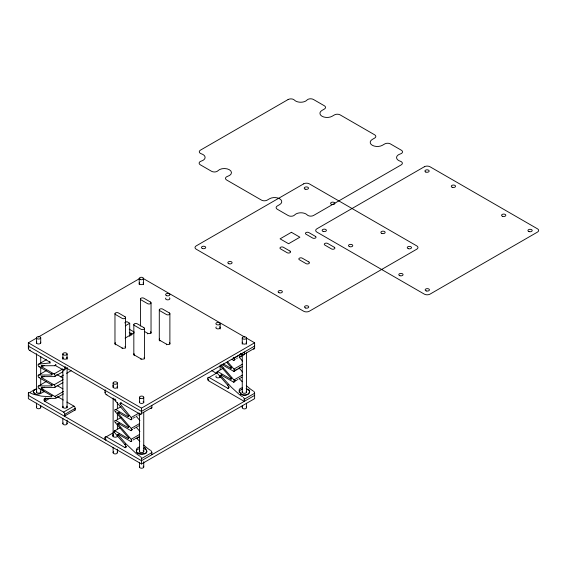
<?xml version="1.0" encoding="UTF-8"?>
<svg xmlns="http://www.w3.org/2000/svg" width="567" height="567" viewBox="0 0 567 567"><rect width="100%" height="100%" fill="white"/><g stroke="black" fill="none" stroke-linecap="round" stroke-linejoin="round"><path stroke-width="0.85" d="M64.822 415.902L64.822 414.321A1.8 1.042 60 0 0 63.554 412.117L44.75 401.266A0.865 0.503 60 0 1 44.134 400.203L44.134 399.494L46.083 398.374M74.724 410.182L75.177 410.054L75.191 408.332A1.8 1.042 60 0 0 73.923 406.128L66.871 402.06M55.672 365.013L55.02 365.389L63.554 369.989A1.8 1.042 60 0 0 64.149 370.159M55.056 365.332L56.105 364.935M145.506 453.231L145.662 453.132A5.245 3.097 1.3 0 0 146.002 452.877M248.275 393.902L248.431 393.803A5.245 3.076 0.8 0 0 248.743 393.533M34.7 389.685L34.573 389.777A5.245 2.984 -0.8 0 0 34.204 390.039M49.953 362.915A0.865 0.503 60 0 0 49.343 361.781L29.626 350.399A1.8 1.042 60 0 1 28.35 348.195L28.35 342.801L36.756 337.946M38.287 337.067L139.964 278.369M28.995 345.693L28.35 346.068L141.488 411.394L254.633 346.068M28.35 348.195L28.995 347.819M29.626 350.399L30.271 350.023M52.079 373.497C50.959 374.107 52.632 375.347 51.427 373.873L39.166 366.792A1.531 0.886 60 0 1 38.109 365.226A1.531 0.886 60 0 1 38.669 364.142L46.444 359.648M39.166 366.792L39.81 366.417M42.199 365.346L41.462 365.736L54.51 365.722A1.517 0.879 60 0 0 54.914 365.552M49.343 361.781L49.988 361.406M44.354 365.382L41.724 366.856L54.028 373.958A1.531 0.886 60 0 1 55.077 375.531A1.531 0.886 60 0 1 54.51 376.608L41.483 376.616L42.199 376.233M50.293 362.908L38.669 364.142M124.676 322.899L126.873 321.631L129.708 323.261L129.708 336.323M54.51 365.722L55.807 364.971M52.079 384.383C50.995 385.043 52.611 386.212 51.427 384.759L39.166 377.679A1.531 0.886 60 0 1 38.109 376.105A1.531 0.886 60 0 1 38.676 375.028L46.459 370.534M125.307 325.805L129.708 323.261M39.166 377.679L39.81 377.303M44.354 376.268L41.646 377.679L54.028 384.844A1.531 0.886 60 0 1 55.077 386.418A1.531 0.886 60 0 1 54.51 387.495L41.483 387.502L42.199 387.119M65.474 366.75L64.822 367.125L64.822 369.252A1.8 1.042 60 0 1 64.673 369.854M52.292 374.652L51.64 375.028L38.676 375.028M54.028 373.958L62.455 369.096M63.554 369.989L67.416 367.756M54.51 376.608L62.937 371.746M52.086 395.277C51.108 396.127 52.518 396.857 51.434 395.653L39.166 388.565A1.531 0.886 60 0 1 38.109 386.992A1.531 0.886 60 0 1 38.676 385.914L46.459 381.421M253.782 391.386A1.793 1.035 60 0 1 254.626 393.257L254.633 398.651L141.488 463.976L28.35 398.651L28.35 393.264L28.995 392.888M30.292 392.144L30.944 391.769M31.589 391.393L32.886 390.642M34.183 389.898L34.835 389.522M36.125 388.771L36.777 388.402M131.119 335.395L131.119 333.935L131.771 333.559M125.087 338.123L134.138 332.9M39.166 388.565L39.81 388.189M28.995 395.015L28.35 395.39L141.488 460.709L254.633 395.39M60.456 376.849L63.518 375.085M66.573 373.32L71.159 370.669M44.354 387.155L41.646 388.565L55.807 396.999M52.292 385.539L51.64 385.914L38.676 385.914M54.028 384.844L63.1 379.607M54.51 387.495L62.937 382.633M44.148 399.288A2.197 1.269 60 0 1 44.999 398.381L45.644 398.006M44.134 400.203L47.38 398.332M44.75 401.266L49.931 398.268M55.042 396.319L63.469 391.45M63.461 393.895L55.686 398.381L44.999 398.381M63.554 412.117L73.923 406.128M105.668 389.961L105.015 390.33L105.015 392.456A1.8 1.042 60 0 0 106.291 394.66L114.817 399.912A1.517 0.879 60 0 0 115.328 400.834L128.291 415.802C129.028 417.043 127.745 415.597 128.943 415.427M112.798 385.844L113.443 385.468M64.822 414.321L75.191 408.332M105.015 392.456L105.668 392.081M64.355 416.171L75.191 409.913M106.291 394.66L106.936 394.285M115.037 398.962C113.769 398.962 115.009 400.515 115.47 399.544M115.328 400.834L115.98 400.465M121.147 402.492L120.502 402.861L140.219 414.25A1.8 1.042 60 0 0 140.814 414.42M119.885 403.222A0.865 0.503 60 0 0 120.197 404.016L121.494 403.265M128.943 426.32C127.745 426.547 129.035 427.95 128.291 426.689L115.328 411.72A1.531 0.886 60 0 1 114.761 409.984A1.531 0.886 60 0 1 115.817 409.629L120.998 406.638M115.328 411.72L115.98 411.351M119.056 412.174L118.297 412.5L130.679 419.63A1.531 0.886 60 0 0 131.735 419.275A1.531 0.886 60 0 0 131.168 417.546L120.197 404.016M119.495 412.705L118.092 413.3L131.161 428.425A1.531 0.886 60 0 1 131.735 430.162A1.531 0.886 60 0 1 130.679 430.516L118.375 423.414L119.056 423.06M128.943 437.207C127.752 437.433 129.035 438.837 128.291 437.575L115.328 422.613A1.531 0.886 60 0 1 114.761 420.877A1.531 0.886 60 0 1 115.817 420.516L120.998 417.525M115.328 422.613L115.98 422.238M28.35 342.801L141.488 408.127L254.633 342.801L254.633 348.195A1.8 1.042 60 0 1 254.477 348.797M128.73 416.341L128.078 416.717L115.817 409.629M119.495 423.592L118.092 424.187L131.161 439.312A1.531 0.886 60 0 1 131.735 441.048A1.531 0.886 60 0 1 130.679 441.402L118.368 434.301L119.056 433.939M131.168 417.546L138.95 413.052M231.91 359.407L233.448 360.293A1.531 0.886 60 0 0 234.504 359.946A1.531 0.886 60 0 0 233.937 358.209L241.719 353.723M130.679 419.63L131.976 418.878M133.273 418.134L133.918 417.759M134.57 417.383L135.215 417.007M136.512 416.263L137.157 415.887M138.454 415.136L139.106 414.761M233.448 360.293L234.093 359.917M234.745 359.549L235.39 359.173M236.687 358.422L237.339 358.046M239.281 356.927L241.223 355.807M140.219 414.25L151.864 407.524L151.864 405.405M240.521 353.489L242.988 354.914L243.633 354.538M244.108 354.786A1.8 1.042 60 0 0 244.257 354.184L254.633 348.195M239.302 357.416L242.272 355.707M114.229 430.608L114.782 430.807L119.984 427.823M216.998 371.279L217.551 371.477L223.405 368.118M113.847 431.671L114.158 432.139L114.803 431.771M216.601 372.299L216.927 372.81L217.572 372.434M106.135 439.545C104.895 440.842 104.767 437.951 105.015 437.526L105.668 437.157M105.689 436.618A1.8 1.042 60 0 1 106.291 436.796L113.443 432.664M254.633 393.264L244.257 399.253L244.257 401.372L208.217 380.563L207.784 378.196L208.436 377.82M208.458 377.289A1.8 1.042 60 0 1 209.06 377.459L216.19 373.341M105.668 438.73L105.015 439.106L105.49 439.921M112.798 434.613L113.443 434.244M207.784 379.777L208.436 379.401M112.62 435.803L113.265 435.435M208.259 380.592L208.904 380.216M227.013 362.682L231.06 367.359L231.712 366.984M128.73 427.227L128.078 427.603L115.817 420.516M223.185 363.844L230.854 368.267L231.499 367.891M242.499 396.772A32.631 18.839 60 0 1 238.934 394.171L231.478 387.332L221.796 376.849L220.705 375.219L221.825 374.61M131.161 428.425L139.588 423.556M221.945 364.546L233.448 371.179A1.531 0.886 60 0 0 234.504 370.825A1.531 0.886 60 0 0 233.93 369.089L242.357 364.227M130.679 430.516L131.324 430.14M131.976 429.765L132.621 429.389M133.918 428.645L135.215 427.894M135.86 427.518L137.157 426.774M137.809 426.398L139.106 425.647M233.448 371.179L235.39 370.06M236.042 369.684L236.687 369.308M237.984 368.564L238.629 368.189M239.281 367.813L240.578 367.062M234.121 371.3L242.272 366.594M220.528 366.084L231.06 378.246L231.712 377.87M128.73 438.114L128.078 438.489L114.796 430.821M217.565 371.484L230.854 379.153L231.499 378.777M131.161 439.312L139.588 434.442M221.173 374.985L233.448 382.066A1.531 0.886 60 0 0 234.504 381.711A1.531 0.886 60 0 0 233.93 379.975L242.357 375.113M114.158 432.139L124.846 444.485L125.491 444.11M216.927 372.81L227.615 385.149L228.26 384.773M234.745 381.031L235.39 380.663M130.679 441.402L131.324 441.027M133.273 439.907L134.57 439.156M135.215 438.78L135.86 438.404M137.157 437.66L138.454 436.909M233.448 382.066L236.687 380.195M237.339 379.826L237.984 379.451M239.281 378.699L240.578 377.955M241.223 377.579L241.875 377.204M136.534 438.525L139.496 436.817M126.356 446.215L125.704 446.583L125.704 447.292A0.865 0.503 60 0 1 125.647 447.554M229.125 386.878L228.473 387.254L228.473 387.963A0.865 0.503 60 0 1 228.416 388.225M106.291 436.796L125.094 447.647L126.391 446.902M209.06 377.459L227.863 388.317L229.125 387.587M141.488 463.976L141.488 458.583L151.864 452.601A1.793 1.035 60 0 0 151.013 450.722M35.076 389.472L35.246 389.387A5.245 2.948 -1.1 0 1 35.707 389.21M247.885 394.129L247.736 394.2A5.245 3.111 1.1 0 1 247.304 394.405M145.117 453.458L144.968 453.536A5.245 3.076 0.8 0 1 144.5 453.713M51.675 396.801L41.519 396.156L33.68 394.349A32.631 18.839 60 0 1 30.108 392.811L29.775 392.612M230.889 368.288L231.308 368.111L231.095 367.395M230.889 379.174L231.308 378.997L231.06 378.246M143.019 278.369L244.696 337.067M246.22 337.946L254.633 342.801M144.316 331.369L147.618 333.276A1.999 1.155 0 0 0 150.383 333.311A1.999 1.155 0 0 0 150.567 331.723M159.639 338.882A1.999 1.155 0 0 0 159.873 340.356L166.478 344.162A1.999 1.155 0 0 0 169.242 344.197A1.999 1.155 0 0 0 169.427 342.61M211.824 370.669L216.41 373.32M129.233 329.193L134.181 332.049M129.233 332.46L132.061 334.098M115.328 342.695A1.999 1.155 0 0 0 115.562 344.162L122.16 347.975A1.999 1.155 0 0 0 124.988 347.975A1.999 1.155 0 0 0 124.988 346.345M134.081 353.673A1.999 1.155 0 0 0 134.422 355.048L141.02 358.861A1.999 1.155 0 0 0 143.713 358.932A1.999 1.155 0 0 0 144.082 357.394M56.728 374.433L62.866 377.969M57.111 385.539L62.923 388.891M57.473 396.631L63.348 400.026M253.165 390.947L252.875 390.769A32.631 18.839 60 0 1 249.31 388.182L246.262 385.588M150.397 450.283L150.106 450.106A32.631 18.839 60 0 1 146.534 447.519L143.734 445.13M140.028 456.272L139.737 456.088A32.631 18.839 60 0 1 136.165 453.501L125.987 443.855M139.865 441.466L136.505 438.022M242.244 381.74L239.125 378.536M125.697 443.55L117.936 434.641L118.198 435.229M239.231 357.245L242.612 361.151M239.231 368.132L242.612 372.037M227.452 361.604L233.93 369.089M233.93 379.975L220.903 364.928M136.675 416.823L139.914 420.565M136.675 427.709L139.914 431.452M233.257 357.366L233.937 358.209M55.913 397.169L56.098 397.63M246.517 337.975A2.133 1.233 0 0 1 243.321 339.045A2.133 1.233 0 0 1 243.321 336.911A2.133 1.233 0 0 1 246.517 337.975L246.517 344.155M246.517 352.972L246.517 392.662M246.517 403.243L246.517 407.652M244.257 352.057L244.257 354.184M242.251 337.975L242.251 344.155M242.251 353.851L242.251 392.662M242.251 405.887L242.251 407.652M220.152 323.679A2.133 1.233 0 0 1 216.948 324.742A2.133 1.233 0 0 1 216.948 322.609A2.133 1.233 0 0 1 220.152 323.679L220.152 328.973M220.152 365.134L220.152 369.542M220.152 375.715L220.152 377.48M169.887 313.735L169.887 344.219M166.478 344.162L166.478 344.779M159.873 340.356L159.873 340.965M159.292 309.922L159.292 340.406M151.864 452.601L151.864 454.72M151.035 302.849L151.035 333.332M147.618 333.276L147.618 333.892M144.436 328.435L144.436 358.918M143.749 397.311L143.749 402.605M143.749 412.301L143.749 451.991M143.749 461.694L143.749 466.988M143.494 278.496L143.494 284.669M141.488 408.127L141.488 413.513A1.8 1.042 60 0 1 141.339 414.123M141.02 358.861L141.02 359.471M140.432 299.036L140.432 326.039M139.482 397.311L139.482 402.605M139.482 413.187L139.482 451.991M139.482 462.58L139.482 466.988M139.227 278.496L139.227 284.669M134.422 355.048L134.422 355.665M133.833 324.622L133.833 355.105M125.576 317.548L125.576 348.032M122.16 347.975L122.16 348.585M117.383 383.008A2.133 1.233 0 0 1 114.18 384.079A2.133 1.233 0 0 1 114.18 381.945A2.133 1.233 0 0 1 117.383 383.008L117.383 388.303M117.383 402.414L117.383 408.587M117.383 413.882L117.383 419.176M117.383 424.463L117.383 428.872M117.383 435.052L117.383 436.81M117.383 449.163L117.383 452.686M115.562 344.162L115.562 344.779M114.973 313.735L114.973 344.219M113.116 383.008L113.116 387.424M113.116 398.006L113.116 436.81M113.116 447.398L113.116 452.686M67.097 353.978A2.133 1.233 0 0 1 63.901 355.048A2.133 1.233 0 0 1 63.901 352.915A2.133 1.233 0 0 1 67.097 353.978L67.097 359.272M67.097 368.096L67.097 407.779M67.097 420.133L67.097 423.655M62.831 353.978L62.831 359.272M62.831 368.975L62.831 407.779M62.831 418.368L62.831 423.655M40.725 337.833A2.133 1.233 0 0 1 37.528 338.896A2.133 1.233 0 0 1 37.528 336.763A2.133 1.233 0 0 1 40.725 337.833L40.725 343.12M40.725 356.352L40.725 363.412M40.725 366.934L40.725 373.993M40.725 378.402L40.725 385.461M40.725 388.983L40.725 392.513M40.725 405.745L40.725 407.51M36.458 337.833L36.458 343.12M36.458 353.709L36.458 392.513M36.458 403.094L36.458 407.51M143.118 282.699A2.133 1.233 0 0 1 142.728 284.343A2.133 1.233 0 0 1 139.851 284.265A2.133 1.233 0 0 1 139.723 282.607M169.37 297.831A2.133 1.233 0 0 1 169.292 299.461A2.133 1.233 0 0 1 166.478 299.617A2.133 1.233 0 0 1 165.869 298.022M219.656 326.861A2.133 1.233 0 0 1 219.528 328.52A2.133 1.233 0 0 1 216.651 328.598A2.133 1.233 0 0 1 216.261 326.953M246.142 342.177A2.133 1.233 0 0 1 245.802 343.8A2.133 1.233 0 0 1 242.974 343.8A2.133 1.233 0 0 1 242.626 342.177M40.463 342.135A2.133 1.233 0 0 1 39.903 343.701A2.133 1.233 0 0 1 37.131 343.623A2.133 1.233 0 0 1 36.834 342.036M66.601 357.167A2.133 1.233 0 0 1 66.474 358.826A2.133 1.233 0 0 1 63.603 358.904A2.133 1.233 0 0 1 63.206 357.26M117.114 386.389A2.133 1.233 0 0 1 116.448 388.005A2.133 1.233 0 0 1 113.606 387.771A2.133 1.233 0 0 1 113.74 386.113M143.125 401.337A2.133 1.233 0 0 1 143.26 402.995A2.133 1.233 0 0 1 140.41 403.229A2.133 1.233 0 0 1 139.751 401.613M143.125 466.117A2.133 1.233 0 0 1 143.26 467.775A2.133 1.233 0 0 1 140.41 468.002A2.133 1.233 0 0 1 139.751 466.393M151.191 408.431A1.8 1.042 60 0 1 150.68 408.311M151.864 407.524A1.8 1.042 60 0 1 151.708 408.134M140.644 456.711A1.793 1.035 60 0 1 141.488 458.575M105.015 437.526A1.8 1.042 60 0 1 105.164 436.923M125.342 447.732A0.865 0.503 60 0 1 125.094 447.647M124.846 444.485A2.197 1.269 60 0 1 125.69 446.364M117.206 435.484A2.133 1.233 0 0 1 116.334 437.037A2.133 1.233 0 0 1 113.563 436.732A2.133 1.233 0 0 1 113.74 435.109M143.699 448.603A5.245 3.026 0 0 1 145.818 453.196A5.245 3.026 0 0 1 137.59 453.324M136.619 452.303A5.245 3.026 0 0 1 139.532 448.603M145.336 448.596A5.365 3.182 16 0 1 145.669 448.88M137.59 453.083A5.294 3.934 3.4 0 1 139.631 446.846M144.146 447.214A5.294 3.934 3.4 0 1 145.797 448.348M145.315 449.036A5.231 3.076 16.3 0 1 146.144 452.955M144.195 453.373A5.231 3.111 1.3 0 1 138.447 453.026M138.277 453.153A5.365 3.997 3.1 0 1 137.901 452.884M143.125 450.51A2.133 1.233 0 0 1 143.26 452.168A2.133 1.233 0 0 1 140.41 452.402A2.133 1.233 0 0 1 139.751 450.786M117.114 452.09A2.133 1.233 0 0 1 116.448 453.706A2.133 1.233 0 0 1 113.606 453.472A2.133 1.233 0 0 1 113.74 451.814M40.463 406.908A2.133 1.233 0 0 1 39.903 408.481A2.133 1.233 0 0 1 37.131 408.403A2.133 1.233 0 0 1 36.834 406.808M28.35 393.264A1.8 1.042 60 0 1 29.037 392.357M66.601 406.156A2.133 1.233 0 0 1 66.474 407.815A2.133 1.233 0 0 1 63.603 407.893A2.133 1.233 0 0 1 63.206 406.248M35.232 394.228A5.245 3.026 0 0 1 36.508 389.125M41.143 389.253A5.245 3.026 0 0 1 43.815 392.215M36.005 389.394A5.231 1.97 -2 0 1 36.926 389.217M34.729 393.158A5.231 2.941 -1.5 0 1 33.751 389.933M34.878 393.406A5.365 2.863 -15.3 0 1 34.544 393.264M43.687 390.939A5.294 2.807 -15 0 1 39.626 393.831A5.294 2.807 -15 0 1 34.467 393.647M40.463 391.308A2.133 1.233 0 0 1 39.903 392.874A2.133 1.233 0 0 1 37.131 392.796A2.133 1.233 0 0 1 36.834 391.202M66.601 422.869A2.133 1.233 0 0 1 66.474 424.527A2.133 1.233 0 0 1 63.603 424.605A2.133 1.233 0 0 1 63.206 422.961M246.142 406.957A2.133 1.233 0 0 1 245.802 408.58A2.133 1.233 0 0 1 242.974 408.58A2.133 1.233 0 0 1 242.626 406.957M253.959 349.102A1.8 1.042 60 0 1 253.477 348.988M243.583 355.091A1.8 1.042 60 0 1 242.988 354.914M243.413 397.375A1.793 1.035 60 0 1 244.257 399.246M207.784 378.196A1.8 1.042 60 0 1 207.933 377.587M228.118 388.395A0.865 0.503 60 0 1 227.863 388.317M227.615 385.149A2.197 1.269 60 0 1 228.466 387.034M219.975 376.155A2.133 1.233 0 0 1 217.806 377.87A2.133 1.233 0 0 1 216.261 375.942M246.468 389.267A5.245 3.026 0 0 1 248.587 393.867A5.245 3.026 0 0 1 240.358 393.994M239.253 392.669A5.245 3.026 0 0 1 242.3 389.267M241.046 393.81A5.365 3.99 3.2 0 1 240.677 393.548M241.159 393.236A5.294 3.154 15.9 0 1 239.203 389.82A5.294 3.154 15.9 0 1 242.591 387.885M246.099 388.53A5.294 3.154 15.9 0 1 247.751 389.444M247.432 394.547A5.231 3.905 2.8 0 1 240.791 394.008M248.637 389.465A5.231 3.097 1.5 0 1 248.417 393.356M248.091 389.267A5.365 3.175 16.1 0 1 248.431 389.55M246.142 391.35A2.133 1.233 0 0 1 245.802 392.974A2.133 1.233 0 0 1 242.974 392.974A2.133 1.233 0 0 1 242.626 391.35M131.119 333.935A1.8 1.042 60 0 1 131.48 333.113M117.943 412.79C117.858 414.002 118.305 411.649 117.95 412.719M117.936 434.563L118.404 434.315L117.936 434.549M117.943 423.677C117.773 424.846 118.446 422.443 117.943 423.627M41.292 366.013L41.76 366.877L41.299 365.935M41.292 376.899L41.611 377.65L41.292 376.857M41.292 387.785L41.611 388.537L41.292 387.743M288.079 99.551L200.442 150.149A3.997 2.311 0 0 0 201.356 153.813A7.151 4.132 0 0 1 205.084 157.47A7.151 4.132 0 0 1 201.25 161.099A3.997 2.311 0 0 0 200.271 164.777L211.59 171.312A3.997 2.311 0 0 0 217.962 170.745A7.151 4.132 0 0 1 229.366 169.739A7.151 4.132 0 0 1 227.622 176.323A3.997 2.311 0 0 0 226.644 180.001L261.515 200.13A3.997 2.311 0 0 0 267.17 200.13L269.531 198.769A7.151 4.132 0 0 1 279.644 198.769A7.151 4.132 0 0 1 279.644 204.616L277.284 205.977A3.997 2.311 0 0 0 277.284 209.237L288.242 215.566A3.997 2.311 0 0 0 294.62 215.006A7.151 4.132 0 0 1 300.9 212.788A7.151 4.132 0 0 1 307.236 214.943A3.997 2.311 0 0 0 313.579 215.467L401.216 164.869A3.997 2.311 0 0 0 400.302 161.212A7.151 4.132 0 0 1 396.574 157.548A7.151 4.132 0 0 1 400.408 153.926A3.997 2.311 0 0 0 401.386 150.248L390.429 143.919A3.997 2.311 0 0 0 384.773 143.919L382.413 145.28A7.151 4.132 0 0 1 372.299 145.28A7.151 4.132 0 0 1 372.299 139.439L374.652 138.079A3.997 2.311 0 0 0 374.652 134.811L340.143 114.888A3.997 2.311 0 0 0 334.487 114.888L332.134 116.249A7.151 4.132 0 0 1 322.013 116.249A7.151 4.132 0 0 1 322.013 110.409L324.374 109.048A3.997 2.311 0 0 0 324.374 105.781L313.416 99.459A3.997 2.311 0 0 0 307.045 100.019A7.151 4.132 0 0 1 300.765 102.237A7.151 4.132 0 0 1 294.422 100.083A3.997 2.311 0 0 0 288.079 99.551M303.657 183.857L196.175 245.908A3.997 2.311 0 0 0 196.175 249.175L303.657 311.233A3.997 2.311 0 0 0 309.313 311.233L416.802 249.175A3.997 2.311 0 0 0 416.802 245.908L309.313 183.857A3.997 2.311 0 0 0 303.657 183.857M291.403 232.3L280.084 238.835L288.575 243.732L299.886 237.204L291.403 232.3M424.343 166.762L316.861 228.82A3.997 2.311 0 0 0 316.861 232.087L424.343 294.138A3.997 2.311 0 0 0 429.999 294.138L537.481 232.087A3.997 2.311 0 0 0 537.481 228.82L429.999 166.762A3.997 2.311 0 0 0 424.343 166.762M315.443 236.382L308.845 232.576A1.999 1.155 0 0 0 306.017 232.576A1.999 1.155 0 0 0 306.017 234.206L312.615 238.02A1.999 1.155 0 0 0 315.443 238.02A1.999 1.155 0 0 0 315.443 236.382M334.303 247.269L327.698 243.463A1.999 1.155 0 0 0 324.87 243.463A1.999 1.155 0 0 0 324.87 245.093L331.468 248.906A1.999 1.155 0 0 0 334.303 248.906A1.999 1.155 0 0 0 334.303 247.269M289.985 251.082L283.387 247.269A1.999 1.155 0 0 0 280.559 247.269A1.999 1.155 0 0 0 280.559 248.906L287.157 252.712A1.999 1.155 0 0 0 289.985 252.712A1.999 1.155 0 0 0 289.985 251.082M308.845 261.968L302.246 258.155A1.999 1.155 0 0 0 299.419 258.155A1.999 1.155 0 0 0 299.419 259.792L306.017 263.605A1.999 1.155 0 0 0 308.845 263.605A1.999 1.155 0 0 0 308.845 261.968M150.446 302.034L143.848 298.221A1.999 1.155 0 0 0 141.02 298.221A1.999 1.155 0 0 0 141.02 299.858L147.618 303.664A1.999 1.155 0 0 0 150.446 303.664A1.999 1.155 0 0 0 150.446 302.034M169.306 312.92L162.701 309.107A1.999 1.155 0 0 0 159.873 309.107A1.999 1.155 0 0 0 159.873 310.744L166.478 314.55A1.999 1.155 0 0 0 169.306 314.55A1.999 1.155 0 0 0 169.306 312.92M124.988 316.726L118.39 312.92A1.999 1.155 0 0 0 115.562 312.92A1.999 1.155 0 0 0 115.562 314.55L122.16 318.363A1.999 1.155 0 0 0 124.988 318.363A1.999 1.155 0 0 0 124.988 316.726M143.848 327.613L137.249 323.807A1.999 1.155 0 0 0 134.422 323.807A1.999 1.155 0 0 0 134.422 325.437L141.02 329.25A1.999 1.155 0 0 0 143.848 329.25A1.999 1.155 0 0 0 143.848 327.613M425.789 172.042A2.133 1.233 0 0 0 429.162 171.17A2.133 1.233 0 0 0 426.171 169.923A2.133 1.233 0 0 0 425.789 172.042M452.161 187.266A2.133 1.233 0 0 0 455.535 186.401A2.133 1.233 0 0 0 452.544 185.147A2.133 1.233 0 0 0 452.161 187.266M502.44 216.296A2.133 1.233 0 0 0 505.814 215.425A2.133 1.233 0 0 0 502.823 214.177A2.133 1.233 0 0 0 502.44 216.296M528.997 231.591A2.133 1.233 0 0 0 532.2 230.528A2.133 1.233 0 0 0 528.997 229.458A2.133 1.233 0 0 0 528.997 231.591M426.228 290.928A2.133 1.233 0 0 0 429.432 289.857A2.133 1.233 0 0 0 426.228 288.794A2.133 1.233 0 0 0 426.228 290.928M323.204 231.442A2.133 1.233 0 0 0 326.408 230.379A2.133 1.233 0 0 0 323.204 229.309A2.133 1.233 0 0 0 323.204 231.442M349.392 246.602A2.133 1.233 0 0 0 352.766 245.731A2.133 1.233 0 0 0 349.775 244.476A2.133 1.233 0 0 0 349.392 246.602M399.863 275.704A2.133 1.233 0 0 0 403.059 274.634A2.133 1.233 0 0 0 399.863 273.57A2.133 1.233 0 0 0 399.863 275.704M305.365 307.945A2.133 1.233 0 0 0 308.739 307.08A2.133 1.233 0 0 0 305.741 305.826A2.133 1.233 0 0 0 305.365 307.945M278.992 292.721A2.133 1.233 0 0 0 282.366 291.856A2.133 1.233 0 0 0 279.375 290.602A2.133 1.233 0 0 0 278.992 292.721M228.891 263.761A2.133 1.233 0 0 0 232.094 262.698A2.133 1.233 0 0 0 228.891 261.628A2.133 1.233 0 0 0 228.891 263.761M202.341 248.466A2.133 1.233 0 0 0 205.715 247.595A2.133 1.233 0 0 0 202.717 246.347A2.133 1.233 0 0 0 202.341 248.466M408.318 248.686A2.133 1.233 0 0 0 411.514 247.616A2.133 1.233 0 0 0 408.318 246.553A2.133 1.233 0 0 0 408.318 248.686M381.761 233.391A2.133 1.233 0 0 0 385.135 232.52A2.133 1.233 0 0 0 382.144 231.265A2.133 1.233 0 0 0 381.761 233.391M331.475 204.361A2.133 1.233 0 0 0 334.849 203.489A2.133 1.233 0 0 0 331.858 202.235A2.133 1.233 0 0 0 331.475 204.361M305.11 189.137A2.133 1.233 0 0 0 308.483 188.265A2.133 1.233 0 0 0 305.493 187.011A2.133 1.233 0 0 0 305.11 189.137M140.368 398.31A2.133 1.233 0 0 0 143.742 397.439A2.133 1.233 0 0 0 140.744 396.184A2.133 1.233 0 0 0 140.368 398.31M140.113 279.496A2.133 1.233 0 0 0 143.486 278.624A2.133 1.233 0 0 0 140.496 277.376A2.133 1.233 0 0 0 140.113 279.496M166.67 295.712A2.133 1.233 0 0 0 169.866 294.649A2.133 1.233 0 0 0 166.67 293.578A2.133 1.233 0 0 0 166.67 295.712"/></g></svg>
